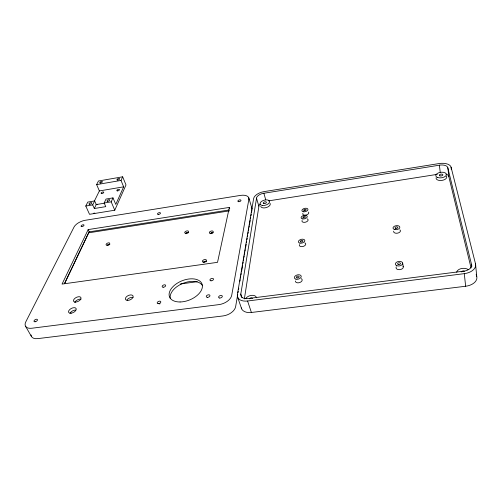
<?xml version="1.0" encoding="UTF-8"?>
<svg xmlns="http://www.w3.org/2000/svg" width="502" height="502" viewBox="0 0 502 502"><rect width="100%" height="100%" fill="white"/><g stroke="black" fill="none" stroke-linecap="round" stroke-linejoin="round"><path stroke-width="0.75" d="M240.803 294.046L240.747 294.825A8.296 5.158 -18.5 0 0 246.896 298.69L464.921 271.005A9.224 5.654 -4 0 0 471.692 265.15L447.658 167.229A7.58 3.872 -7.7 0 0 440.467 165.026L262.891 193.408A6.921 3.596 -16 0 0 256.647 197.562L240.803 294.046L242.033 297.699M244.361 298.947L259.001 205.607A6.871 3.633 -16 0 1 260.049 204.069M237.728 294.297L235.645 306.609A11.646 7.31 -20.5 0 1 223.013 315.946L37.838 338.618A11.508 6.168 -29 0 1 31.024 334.928M237.986 292.76L238.243 291.223M238.506 289.679L238.764 288.142M239.931 281.22L240.194 279.683M240.452 278.146L240.715 276.602M240.973 275.065L241.23 273.527M241.493 271.99L242.661 265.062M242.918 263.525L243.181 261.988M243.439 260.45L243.702 258.913M243.959 257.369L244.217 255.832M244.48 254.294L244.738 252.757M244.995 251.22L245.258 249.676M245.516 248.139L246.168 244.292M246.426 242.755L246.683 241.217M246.946 239.68L247.204 238.143M247.467 236.599L247.724 235.061M247.982 233.524L248.245 231.987M248.503 230.449L248.766 228.906M249.023 227.368L249.281 225.831M249.544 224.294L250.191 220.447M250.454 218.91L250.711 217.366M250.969 215.829L251.232 214.291M251.489 212.754L252.01 209.673M229.351 207.414L217.529 262.333L62.053 284.088L88.157 229.59L229.351 207.414L229.74 208.619M122.67 176.811L121.013 180.425L123.649 186.826L115.774 204.427L112.994 197.888L106.035 199.049L104.171 202.996L105.759 206.642L94.32 208.518L96.252 204.552L94.646 200.944L87.775 202.086L85.773 206.033L89.532 214.304L114.77 210.212L125.996 184.943L122.67 176.811L98.461 180.996L96.629 184.61L99.383 190.936L94.363 201.095M114.77 210.212L111.18 201.842L112.994 197.888M64.614 283.279L88.584 232.834L229.464 210.865M64.595 283.649L89.199 231.842L88.157 229.59M94.32 208.518L92.701 204.891L94.646 200.944M96.629 184.61L121.013 180.425M99.383 190.936L123.649 186.826M85.773 206.033L92.701 204.891M104.171 202.996L111.18 201.842M96.252 204.552L104.579 203.178M93.353 213.337L94.872 213.093M268.47 200.888L437.33 174.351M89.199 231.842L229.351 209.949M180.193 284L197.267 281.704M247.58 301.005L464.287 273.653A13.19 8.088 -4 0 0 475.538 263.908L451.078 167.197A10.837 5.535 -7.6 0 0 439.124 163.552L264.002 191.632A9.896 5.139 -16 0 0 253.642 198.522L237.383 294.561A11.866 7.379 -18.5 0 0 247.58 301.005L251.402 312.476L465.649 286.247A13.033 8.164 -3.5 0 0 476.749 276.495L475.538 263.908M25.514 326.187L31.45 336.522M471.071 267.936L448.65 175.995A7.517 3.909 -7.4 0 0 446.008 174.138M237.427 296.538L241.631 308.824M248.816 197.92L251.929 208.305M256.491 198.121L258.85 206.171M263.857 193.214L265.727 199.796M476.178 274.217L476.749 276.495M402.667 263.086L403.288 266.788M439.388 165.158L440.254 172.412M447.866 167.762L448.851 176.535M451.078 167.197L451.323 169.475M464.287 273.653L465.649 286.247M471.579 264.334L471.805 266.575M96.095 204.527A1.468 0.665 -22.5 0 1 97.758 204.527M446.366 176.146A5.378 2.799 -7.4 0 1 442.011 180.394A5.378 2.799 -7.4 0 1 436.125 177.727M270.051 203.341A4.913 2.598 -16 0 1 266.374 207.546A4.913 2.598 -16 0 1 260.739 206.178M251.402 312.476A11.728 7.455 -18.6 0 1 241.311 307.902M403.05 266.229A3.658 2.272 -8 0 1 399.63 269.668A3.658 2.272 -8 0 1 396.335 266.75M399.849 229.816A3.426 1.989 -8.8 0 1 397.709 233.123A3.426 1.989 -8.8 0 1 393.7 231.171M304.858 242.905A3.269 1.908 -14.4 0 1 305.072 245.384A3.269 1.908 -14.4 0 1 301.049 246.601A3.269 1.908 -14.4 0 1 299.462 244.549M301.288 278.648A3.483 2.177 -15 0 1 299.951 282.457A3.483 2.177 -15 0 1 295.371 280.988M307.262 218.897A3.125 1.744 -14.1 0 1 307.475 221.15A3.125 1.744 -14.1 0 1 303.628 222.311A3.125 1.744 -14.1 0 1 302.104 220.46M308.429 212.089A3.087 1.694 -14 0 1 306.057 215.032A3.087 1.694 -14 0 1 302.882 213.344M245.616 298.709A5.892 3.709 -18.5 0 1 251.722 295.339A5.892 3.709 -18.5 0 1 256.484 297.786M249.274 298.828A1.945 1.224 -18.5 0 1 252.519 298.42M456.694 272.235A6.551 4.066 -3.7 0 1 461.294 268.583A6.551 4.066 -3.7 0 1 468.228 269.593M461.187 271.946A2.165 1.343 -3.7 0 1 464.482 271.249M203.304 262.195A2.14 1.217 -20.1 0 0 206.46 260.425A2.14 1.217 -20.1 0 0 203.454 259.967A2.14 1.217 -20.1 0 0 203.304 262.195A2.14 1.217 -20.1 0 1 206.51 261.297M108.062 245.171A1.186 0.596 -23.5 0 1 109.172 244.832M186.11 233.731A1.199 0.634 -20.2 0 1 188.055 232.997M204.063 262.239A1.28 0.728 -20.1 0 1 206.015 261.837M210.771 233.756A1.217 0.659 -19.1 0 1 212.779 233.148M107.246 245.265A1.977 0.991 -23.5 0 1 109.856 244.386M210.2 233.555A2.027 1.098 -19.1 0 1 213.268 232.664M185.407 233.731A1.995 1.06 -20.2 0 1 188.664 232.577M159.523 303.986A1.914 1.129 -23.8 0 1 159.987 303.804M170.285 298.521A17.438 10.335 -22 0 1 183.073 283.297A17.438 10.335 -22 0 1 202.588 285.732M126.993 299.92A4.148 2.353 -24.8 0 1 133.086 297.56M251.22 207.138A9.726 5.139 -17.2 0 1 252.048 208.97M74.773 302.549A4.091 2.196 -26.7 0 1 80.991 299.198M69.979 313.342A4.185 2.272 -27.3 0 1 75.739 310.104M248.885 199.275L231.717 295.283A11.784 7.229 -20.3 0 1 218.897 304.62L31.921 328.226A11.634 6.087 -28.7 0 1 25.834 321.782L74.051 227.017A9.538 4.468 -23.6 0 1 85.189 220.296L240.483 195.397A9.82 5.064 -17.2 0 1 248.885 199.275M117.487 190.898A1.431 0.646 -21.5 0 0 119.507 189.687A1.431 0.646 -21.5 0 0 117.481 189.712A1.431 0.646 -21.5 0 0 117.487 190.898M101.737 193.546A1.424 0.634 -22 0 0 103.77 192.341A1.424 0.634 -22 0 0 101.774 192.366A1.424 0.634 -22 0 0 101.737 193.546M100.362 182.973A1.418 0.615 -21.7 0 0 102.389 181.787A1.418 0.615 -21.7 0 0 100.406 181.824A1.418 0.615 -21.7 0 0 100.362 182.973M107.673 201.315A1.493 0.684 -22 0 0 109.8 200.041A1.493 0.684 -22 0 0 107.698 200.053A1.493 0.684 -22 0 0 107.673 201.315M117.625 179.998A1.424 0.627 -21.2 0 0 119.639 178.812A1.424 0.627 -21.2 0 0 117.619 178.856A1.424 0.627 -21.2 0 0 117.625 179.998M89.689 204.295A1.493 0.671 -22.6 0 0 91.828 203.021A1.493 0.671 -22.6 0 0 89.764 203.028A1.493 0.671 -22.6 0 0 89.689 204.295M437.782 177.57A5.39 2.786 -7.5 0 0 446.391 174.941A5.39 2.786 -7.5 0 0 439.106 172.638A5.39 2.786 -7.5 0 0 437.782 177.57M439.99 175.869A1.776 0.922 -7.5 0 0 442.833 175.003A1.776 0.922 -7.5 0 0 440.43 174.238A1.776 0.922 -7.5 0 0 439.99 175.869M262.665 205.5A4.926 2.592 -16 0 0 269.599 201.566A4.926 2.592 -16 0 0 262.201 200.988A4.926 2.592 -16 0 0 262.665 205.5M263.92 203.58A1.625 0.853 -16 0 0 266.393 202.425A1.625 0.853 -16 0 0 264.14 202.017A1.625 0.853 -16 0 0 263.92 203.58M303.333 211.769A3.094 1.688 -14.1 0 0 307.958 209.566A3.094 1.688 -14.1 0 0 303.503 208.757A3.094 1.688 -14.1 0 0 303.333 211.769M297.071 277.876A1.399 0.866 -15 0 0 299.173 276.828A1.399 0.866 -15 0 0 297.171 276.326A1.399 0.866 -15 0 0 297.071 277.876M395.827 228.423A1.374 0.791 -8.8 0 0 397.791 227.444A1.374 0.791 -8.8 0 0 395.664 227.055A1.374 0.791 -8.8 0 0 395.827 228.423M304.344 210.727A1.236 0.678 -14.1 0 0 306.145 209.805A1.236 0.678 -14.1 0 0 304.306 209.541A1.236 0.678 -14.1 0 0 304.344 210.727M398.4 264.548A1.468 0.91 -8.1 0 0 400.496 263.481A1.468 0.91 -8.1 0 0 398.218 262.992A1.468 0.91 -8.1 0 0 398.4 264.548M303.522 217.849A1.255 0.697 -14.1 0 0 305.404 216.946A1.255 0.697 -14.1 0 0 303.597 216.607A1.255 0.697 -14.1 0 0 303.522 217.849M396.787 265.671A3.677 2.265 -8.1 0 0 402.654 263.682A3.677 2.265 -8.1 0 0 397.678 261.68A3.677 2.265 -8.1 0 0 396.787 265.671M394.942 229.602A3.439 1.983 -8.8 0 0 399.837 227.155A3.439 1.983 -8.8 0 0 394.516 226.189A3.439 1.983 -8.8 0 0 394.942 229.602M299.914 243.125A3.282 1.901 -14.4 0 0 304.833 240.728A3.282 1.901 -14.4 0 0 300.114 239.73A3.282 1.901 -14.4 0 0 299.914 243.125M300.93 241.958A1.311 0.759 -14.4 0 0 302.901 241.004A1.311 0.759 -14.4 0 0 301.018 240.602A1.311 0.759 -14.4 0 0 300.93 241.958M295.979 279.187A3.495 2.171 -15 0 0 301.231 276.558A3.495 2.171 -15 0 0 296.218 275.316A3.495 2.171 -15 0 0 295.979 279.187M302.555 218.922A3.137 1.732 -14.1 0 0 307.249 216.669A3.137 1.732 -14.1 0 0 302.731 215.822A3.137 1.732 -14.1 0 0 302.555 218.922M107.064 245.233A1.977 0.991 -23.4 0 0 109.775 243.407A1.977 0.991 -23.4 0 0 106.926 243.451A1.977 0.991 -23.4 0 0 107.064 245.233M210.25 233.38A2.027 1.092 -19 0 0 213.231 231.755A2.027 1.092 -19 0 0 210.376 231.378A2.027 1.092 -19 0 0 210.25 233.38M185.96 233.286A2.002 1.054 -20.1 0 0 188.501 231.409A2.002 1.054 -20.1 0 0 185.389 231.547A2.002 1.054 -20.1 0 0 185.96 233.286M180.086 301.972A17.482 10.304 -22 0 0 202.155 284.402A17.482 10.304 -22 0 0 175.01 284.81A17.482 10.304 -22 0 0 180.086 301.972M158.18 303.704A1.914 1.123 -23.7 0 0 160.809 301.871A1.914 1.123 -23.7 0 0 158.011 301.696A1.914 1.123 -23.7 0 0 158.18 303.704M163.131 287.232A1.857 1.067 -22.8 0 0 165.679 285.481A1.857 1.067 -22.8 0 0 162.949 285.337A1.857 1.067 -22.8 0 0 163.131 287.232M207.37 297.36A1.933 1.173 -21 0 0 209.949 295.509A1.933 1.173 -21 0 0 207.006 295.339A1.933 1.173 -21 0 0 207.37 297.36M211.009 280.806A1.876 1.111 -20.3 0 0 213.507 279.037A1.876 1.111 -20.3 0 0 210.645 278.905A1.876 1.111 -20.3 0 0 211.009 280.806M127.376 300.409A4.154 2.347 -24.8 0 0 133.162 296.469A4.154 2.347 -24.8 0 0 127.244 296.117A4.154 2.347 -24.8 0 0 127.376 300.409M158.274 214.473A1.588 0.791 -20.8 0 0 160.471 213.086A1.588 0.791 -20.8 0 0 158.136 213.08A1.588 0.791 -20.8 0 0 158.274 214.473M238.845 201.71A1.619 0.835 -17.2 0 0 240.966 200.304A1.619 0.835 -17.2 0 0 238.444 200.317A1.619 0.835 -17.2 0 0 238.845 201.71M81.751 226.59A1.575 0.734 -23.6 0 0 84.01 225.222A1.575 0.734 -23.6 0 0 81.857 225.197A1.575 0.734 -23.6 0 0 81.751 226.59M219.732 298.037A1.945 1.192 -20.3 0 0 222.311 296.174A1.945 1.192 -20.3 0 0 219.324 295.998A1.945 1.192 -20.3 0 0 219.732 298.037M35.109 321.769A1.92 1.004 -28.7 0 0 37.455 319.699A1.92 1.004 -28.7 0 0 34.619 320.069A1.92 1.004 -28.7 0 0 35.109 321.769M75.551 302.072A4.104 2.19 -26.6 0 0 81.042 297.981A4.104 2.19 -26.6 0 0 75.162 298.113A4.104 2.19 -26.6 0 0 75.551 302.072M71.19 313.179A4.192 2.265 -27.2 0 0 76.166 308.648A4.192 2.265 -27.2 0 0 69.784 309.502A4.192 2.265 -27.2 0 0 71.19 313.179"/></g></svg>
